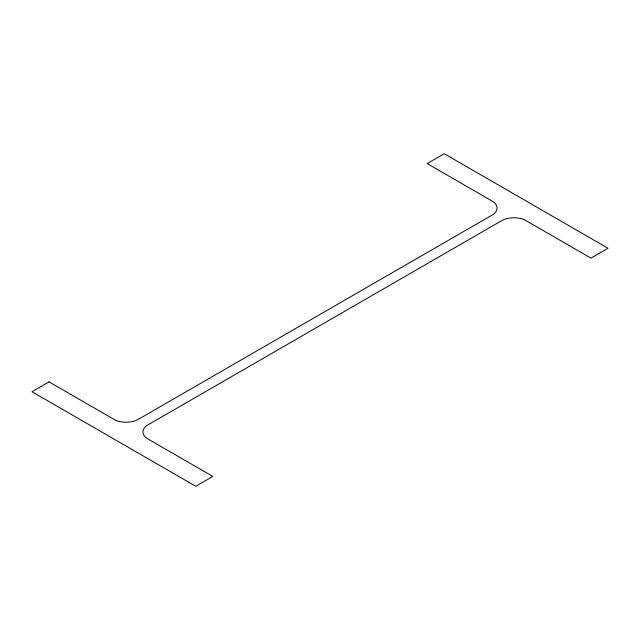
<?xml version="1.0" encoding="UTF-8"?>
<svg xmlns="http://www.w3.org/2000/svg" width="640" height="640" viewBox="0 0 640 640"><rect width="100%" height="100%" fill="white"/><g stroke="black" fill="none" stroke-linecap="round" stroke-linejoin="round"><path stroke-width="0.96" d="M49.072 381.88L32 391.736L195.752 486.272L212.824 476.416L147.968 438.976A17.264 9.968 0 0 1 147.968 424.88L501.656 220.68A17.264 9.968 0 0 1 526.072 220.68L590.928 258.12L608 248.264L444.248 153.728L427.176 163.584L492.032 201.024A17.264 9.968 0 0 1 492.032 215.12L138.344 419.32A17.264 9.968 0 0 1 113.928 419.32L49.072 381.88"/></g></svg>
